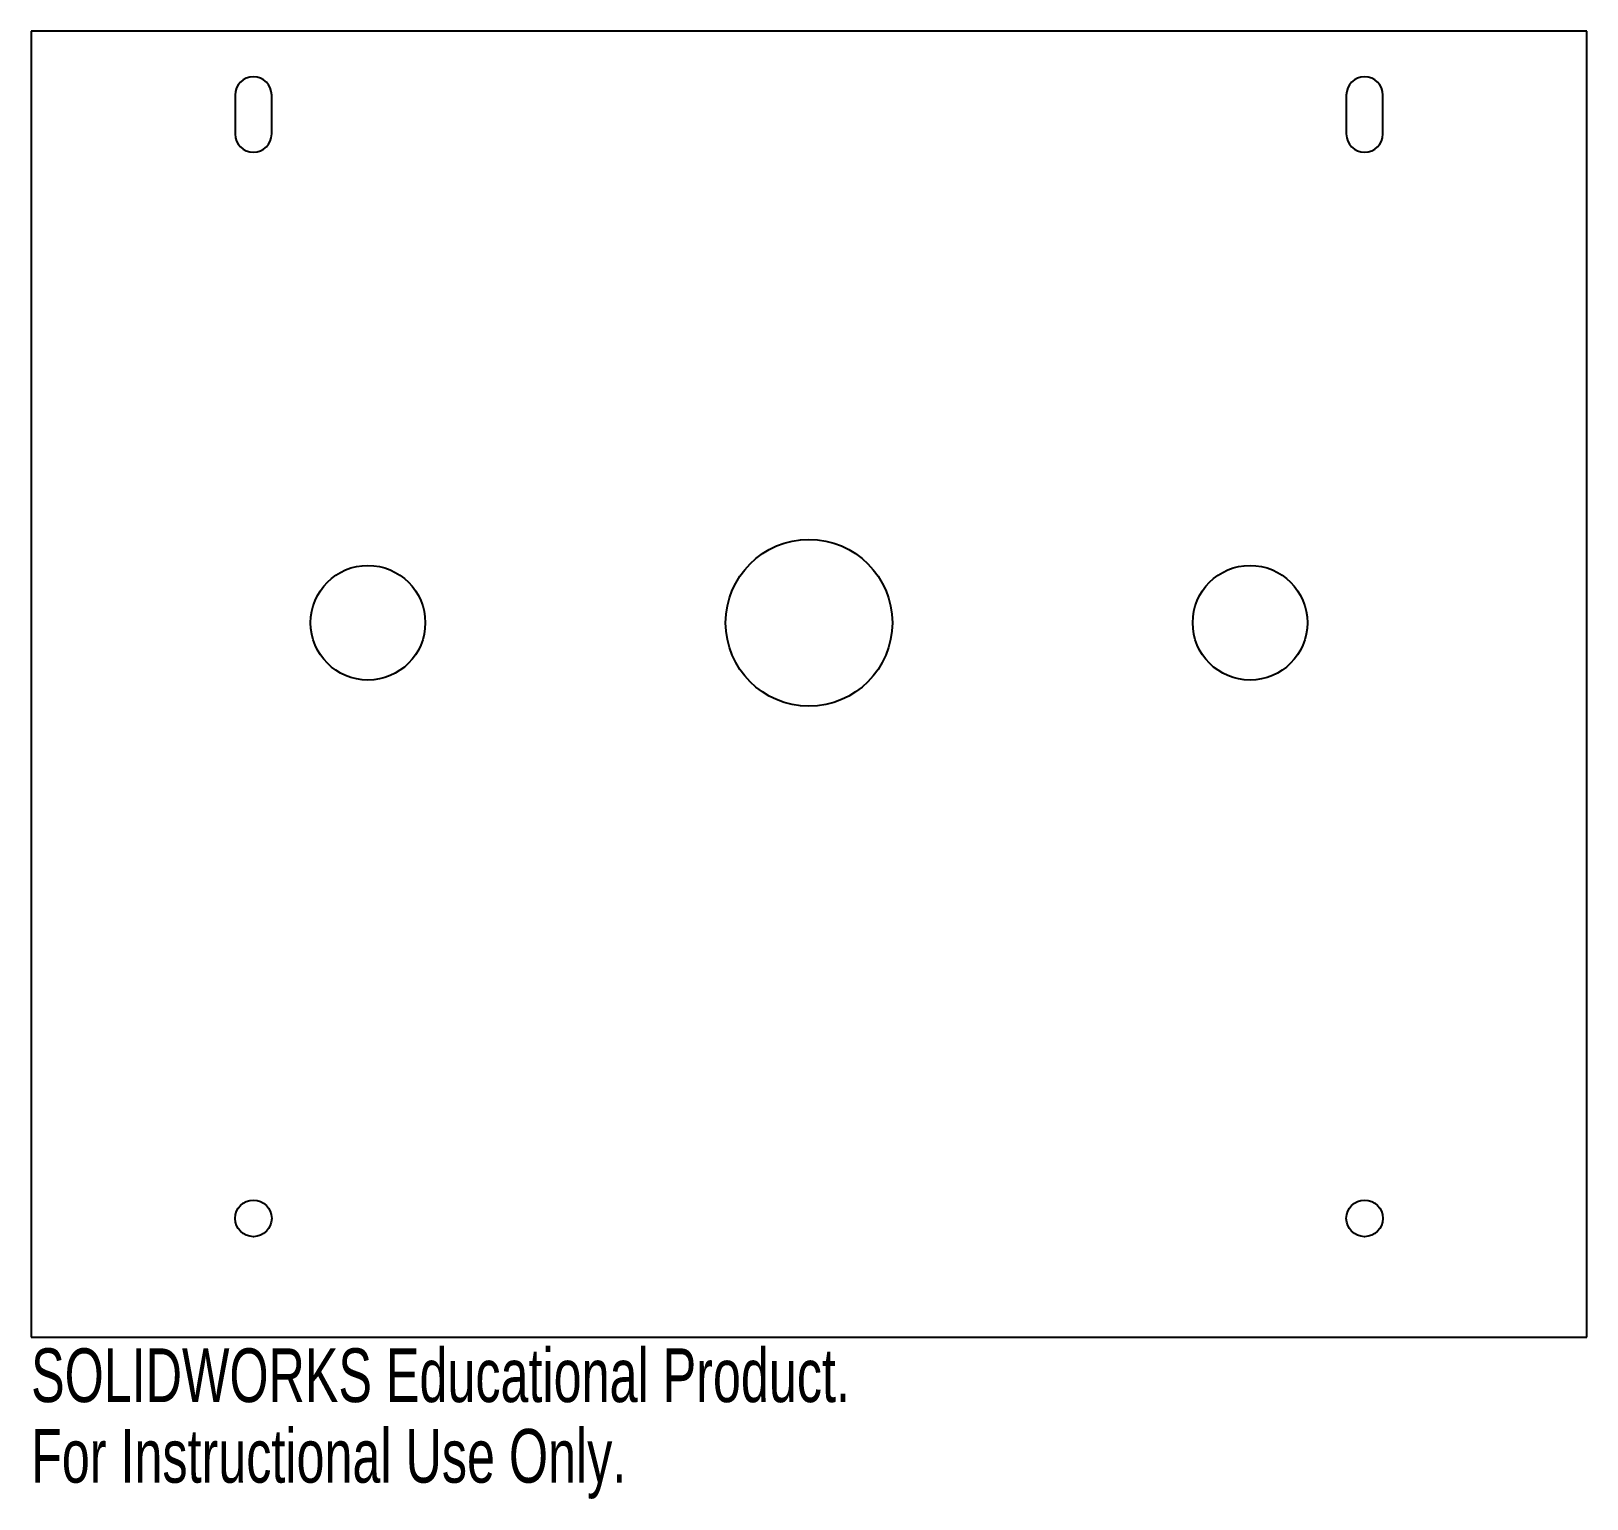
# Model space of a CAD drawing. Header units: millimetres. Extents: x 0 to 140, y -15 to 118.
import ezdxf

# ---------------------------------------------------------------- set-up
doc = ezdxf.new("R2010")
doc.units = ezdxf.units.MM
doc.styles.add('SLDTEXTSTYLE0', font='TXT', dxfattribs={"width": 0.7})

msp = doc.modelspace()

# ---------------------------------------------------------------- linework, layer by layer
at = {"color": 7, "linetype": 'Continuous', "lineweight": 25}
for p, q in [((0, 117.5), (0, 0)), ((140, 117.5), (0, 117.5)), ((140, 0), (140, 117.5)), ((18.35, 111.75), (18.35, 108.25)), ((21.65, 108.25), (21.65, 111.75)), ((118.35, 111.75), (118.35, 108.25)), ((121.65, 108.25), (121.65, 111.75)), ((0, 0), (140, 0))]:
    msp.add_line(p, q, dxfattribs=at)
for centre, radius in [((70, 64.27), 7.5), ((30.31, 64.27), 5.16), ((109.69, 64.27), 5.16), ((20, 10.68), 1.65), ((120, 10.68), 1.65)]:
    msp.add_circle(centre, radius, dxfattribs=at)
for centre, start, end in [((20, 111.75), 0, 180), ((120, 111.75), 0, 180), ((20, 108.25), 180, 0), ((120, 108.25), 180, 0)]:
    msp.add_arc(centre, 1.65, start, end, dxfattribs=at)

# ---------------------------------------------------------------- texts
at = {"color": 7, "linetype": 'Continuous', "char_height": 4.8336, "attachment_point": 1, "style": 'SLDTEXTSTYLE0'}
for s, insert in [('SOLIDWORKS Educational Product.', (0, -1.02)), ('For Instructional Use Only.', (0, -8.27))]:
    msp.add_mtext(s, dxfattribs=dict(at, insert=insert))

doc.saveas('drawing.dxf')
